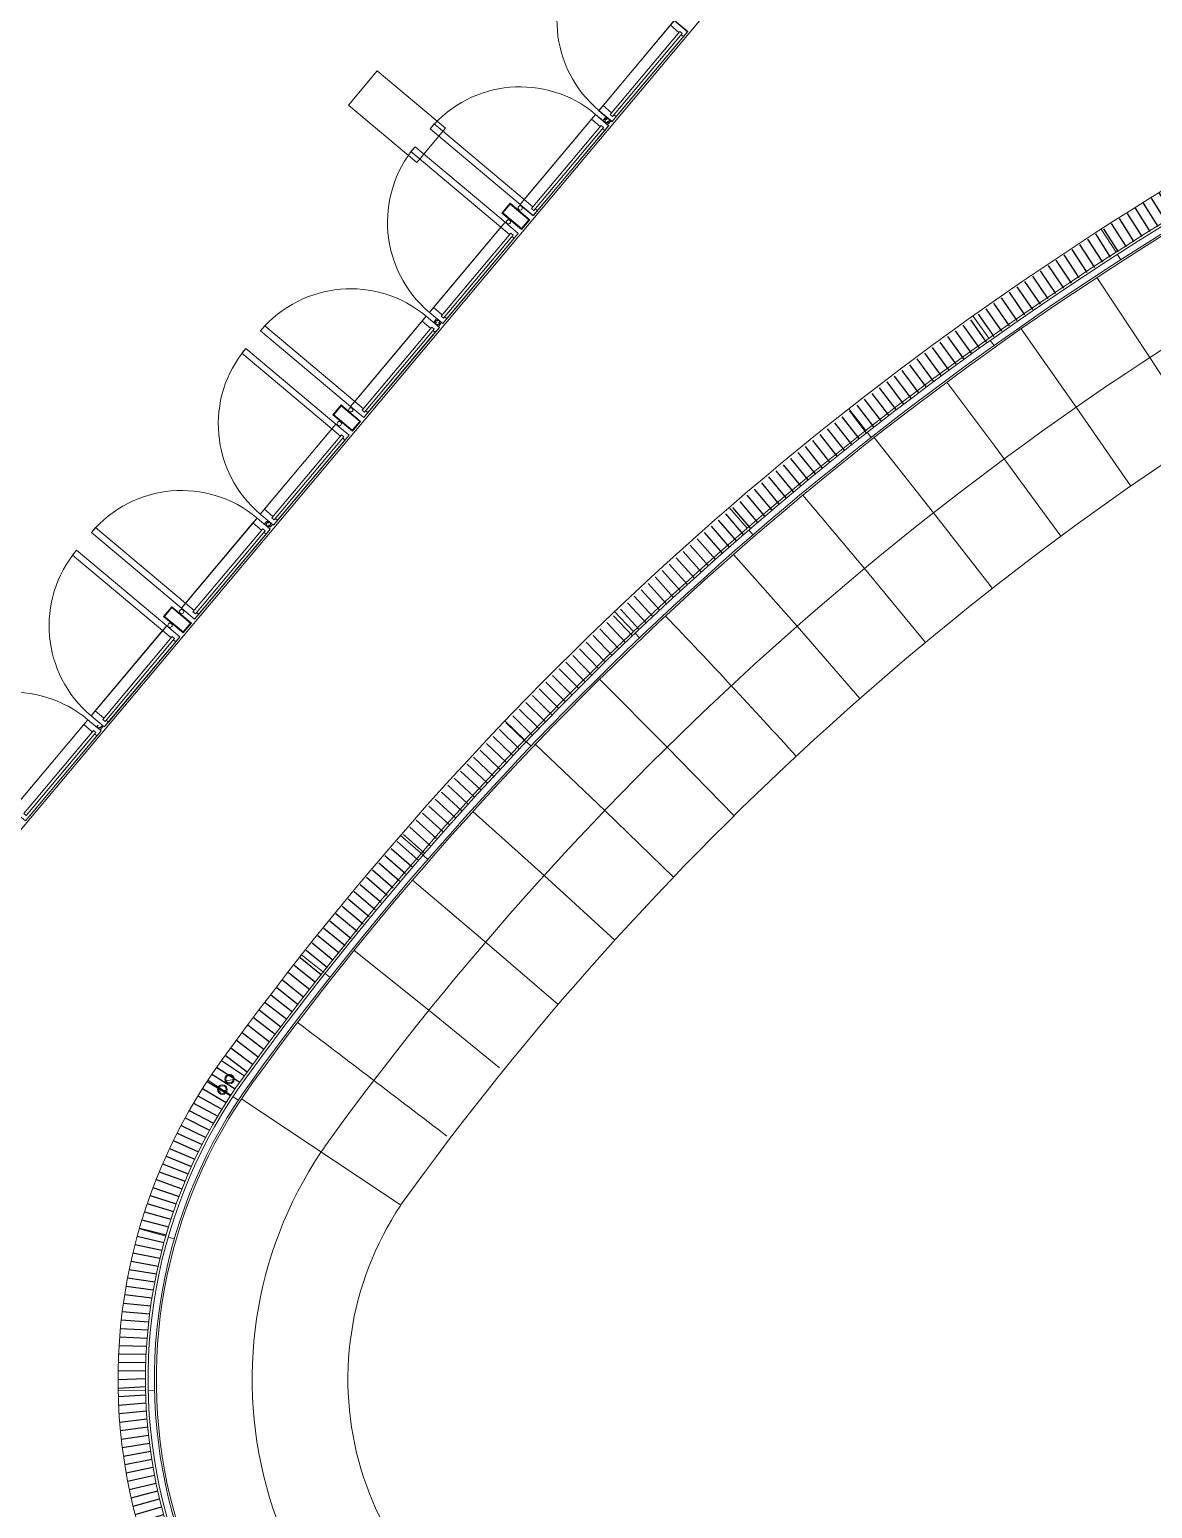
# Model space of a CAD drawing. Header units: millimetres. Extents: x 834140250 to 834644390, y 817877047 to 817987022.
# Drawn here: x 834239833 to 834248626, y 817914110 to 817925686 of the extents above; entities that cross this region are included whole.
import ezdxf

# ---------------------------------------------------------------- set-up
doc = ezdxf.new("R2010")
doc.units = ezdxf.units.MM
doc.header["$LTSCALE"] = 1000
doc.header["$MEASUREMENT"] = 0
for name, color, linetype in [('VPA040_Text', 3, 'Continuous'), ('VPA060_Hatch_Drainage', 8, 'Continuous'), ('VPA520_Drainage bldg', 8, 'Continuous')]:
    doc.layers.add(name, color=color, linetype=linetype)
doc.layers.add('VPAX', color=7, linetype='Continuous', lineweight=13)

# ---------------------------------------------------------------- blocks, each defined once
blk = doc.blocks.new('*U91')
at = {"layer": 'VPA520_Drainage bldg'}
blk.add_line((-89.34540474414825, 59.91562592983246), (89.34540402889252, -59.91562628746033), dxfattribs=at)
blk = doc.blocks.new('*U92')
at = {"layer": 'VPA060_Hatch_Drainage', "color": 0, "linetype": 'ByBlock', "lineweight": -2}
blk.add_blockref('*U91', (834241426.3301533, 817917556.9925019), dxfattribs=at)
for p, rotation in [((834241315.2418096, 817917396.494604), 2.699999999998734), ((834241351.4293351, 817917450.5733842), 1.799999999998909), ((834241388.4618287, 817917504.077084), 0.8999999999996349), ((834241245.4371675, 817917286.6653131), 4.49999999999863), ((834241279.9081811, 817917341.8540864), 3.599999999998584), ((834241179.1167912, 817917174.6975995), 6.299999999998831), ((834241211.8372742, 817917230.9419012), 5.399999999998726), ((834241116.346131, 817917060.701962), 8.09999999999884), ((834241147.283792, 817917117.9462856), 7.199999999998813), ((834241057.1871337, 817916944.7909002), 9.899999999997872), ((834241086.3114412, 817917002.9787527), 8.999999999998357), ((834241001.6981822, 817916827.0788046), 11.69999999999684), ((834241028.9803941, 817916886.1527616), 10.79999999999734), ((834240949.9340374, 817916707.6818428), 13.4999999999956), ((834240975.3472294, 817916767.5836052), 12.59999999999611), ((834240901.9457843, 817916586.717845), 15.29999999999482), ((834240925.4648767, 817916647.3882972), 14.39999999999533), ((834240857.7807816, 817916464.3061882), 17.09999999999487), ((834240879.3825637, 817916525.6854558), 16.19999999999487), ((834240817.4826148, 817916340.567678), 18.89999999999415), ((834240837.1457682, 817916402.5951868), 17.99999999999466), ((834240781.091053, 817916215.6244291), 20.69999999999342), ((834240798.7961727, 817916278.2389657), 19.79999999999392), ((834240764.3716239, 817916152.7395171), 21.59999999999291), ((834240733.9060944, 817916026.2206936), 23.39999999999215), ((834240748.6420107, 817916089.5997456), 22.49999999999265), ((834240707.4296501, 817915898.8073541), 25.19999999999091), ((834240720.1675109, 817915962.6179987), 24.29999999999167), ((834240684.9684199, 817915770.6252402), 26.9999999999891), ((834240695.6956546, 817915834.804504), 26.09999999998986), ((834240666.5445707, 817915641.8008521), 28.79999999998862), ((834240675.2505927, 817915706.2853979), 27.89999999998885), ((834240652.1762842, 817915512.461324), 30.59999999998815), ((834240658.8525019, 817915577.1875134), 29.69999999998866), ((834240646.517565, 817915447.6382543), 31.49999999998765), ((834240638.2579552, 817915317.7654703), 33.29999999998662), ((834240641.8777404, 817915382.7342983), 32.39999999998714), ((834240634.0818238, 817915187.69733), 35.09999999998588), ((834240635.6591026, 817915252.7478001), 34.1999999999864), ((834240633.526508, 817915122.6301101), 35.99999999998511), ((834240633.9932921, 817915057.5621951), 36.89999999998436), ((834240635.482061, 817914992.5096391), 37.79999999998387), ((834240637.9924474, 817914927.4884931), 38.69999999998309), ((834240641.523832, 817914862.5148), 39.59999999998233), ((834240646.0753431, 817914797.6045911), 40.49999999998182), ((834240651.6458582, 817914732.7738822), 41.39999999998103), ((834240658.2340024, 817914668.038669), 42.29999999998054), ((834240665.8381504, 817914603.4149241), 43.19999999998004), ((834240674.456426, 817914538.9185925), 44.09999999997954), ((834240684.0867027, 817914474.5655875), 44.99999999997929), ((834240694.7266045, 817914410.3717875), 45.89999999997879), ((834240706.373506, 817914346.3530313), 46.7999999999783), ((834240719.0245336, 817914282.5251144), 47.69999999997779), ((834240732.6765658, 817914218.9037856), 48.59999999997755), ((834240747.3262341, 817914155.5047423), 49.49999999997705), ((834240762.9699241, 817914092.3436275), 50.39999999997682), ((834240779.6037759, 817914029.436025), 51.29999999997631), ((834240797.2236851, 817913966.7974565), 52.19999999997579), ((834240815.8253046, 817913904.443377), 53.0999999999753), ((834240835.4040446, 817913842.3891716), 53.99999999997531), ((834240855.9550742, 817913780.6501511), 54.89999999997534), ((834240877.473323, 817913719.2415488), 55.7999999999751), ((834240899.9534814, 817913658.1785163), 56.69999999997513), ((834240923.390003, 817913597.4761199), 57.59999999997462), ((834240947.7771051, 817913537.149337), 58.49999999997439), ((834240973.1087705, 817913477.2130526), 59.39999999997443), ((834240999.378749, 817913417.6820549), 60.29999999997445), ((834241026.5805589, 817913358.5710322), 61.19999999997447), ((834241054.7074887, 817913299.8945693), 62.09999999997424), ((834241083.7525983, 817913241.6671438), 62.99999999997373), ((834241113.7087213, 817913183.9031224), 63.89999999997323), ((834241144.5684665, 817913126.6167576), 64.79999999997271), ((834241176.3242197, 817913069.822184), 65.69999999997222), ((834241208.9681457, 817913013.5334145), 66.5999999999717), ((834241242.4921901, 817912957.7643378), 67.49999999997148), ((834241276.8880813, 817912902.528714), 68.39999999997123), ((834241312.1473325, 817912847.8401716), 69.29999999997098), ((834241348.2612443, 817912793.7122042), 70.19999999997103), ((834241385.2209059, 817912740.1581672), 71.09999999997106), ((834241423.0171982, 817912687.1912742), 71.99999999997081), ((834241461.6407954, 817912634.8245939), 72.89999999997032), ((834241501.0821677, 817912583.071047), 73.79999999996981), ((834241541.3315837, 817912531.943403), 74.69999999996932), ((834241582.3791124, 817912481.4542768), 75.5999999999688), ((834241624.2146258, 817912431.616126), 76.4999999999683), ((834241666.8278017, 817912382.4412471), 77.39999999996832), ((834241710.2081261, 817912333.9417735), 78.29999999996835), ((834241754.3448952, 817912286.1296718), 79.19999999996838), ((834241799.2272192, 817912239.0167388), 80.0999999999684), ((834241844.844024, 817912192.6145988), 80.99999999996817), ((834241891.1840543, 817912146.934701), 81.89999999996766), ((834241938.2358763, 817912101.988316), 82.79999999996768), ((834241985.9878808, 817912057.7865341), 83.69999999996772), ((834242034.4282857, 817912014.340261), 84.59999999996721), ((834242083.545139, 817911971.6602167), 85.4999999999667), ((834242133.3263218, 817911929.7569315), 86.3999999999662), ((834242183.7595516, 817911888.6407448), 87.29999999996623), ((834242234.8323845, 817911848.3218013), 88.19999999996598), ((834242286.532219, 817911808.8100489), 89.09999999996602), ((834242338.8462992, 817911770.1152368), 89.99999999996604), ((834242391.7617171, 817911732.2469121), 90.89999999996553), ((834242445.2654169, 817911695.2144185), 91.79999999996502), ((834242499.344197, 817911659.026893), 92.69999999996479), ((834242553.9847146, 817911623.6932645), 93.59999999996481), ((834242609.1734879, 817911589.2222509), 94.49999999996484), ((834242664.8968998, 817911555.6223576), 95.39999999996486), ((834242721.1412015, 817911522.9018747), 96.29999999996461), ((834242777.8925154, 817911491.0688754), 97.1999999999644), ((834242835.136839, 817911460.1312144), 98.0999999999639), ((834242892.8600483, 817911430.0965246), 98.9999999999634), ((834242951.0479008, 817911400.9722171), 99.89999999996289), ((834243009.6860394, 817911372.7654775), 100.7999999999621), ((834243068.7599964, 817911345.4832656), 101.6999999999616)]:
    blk.add_blockref('*U91', p, dxfattribs=dict(at, rotation=rotation))
blk = doc.blocks.new('*U85')
at = {"layer": 'VPA520_Drainage bldg'}
blk.add_line((53.53853273391724, -93.2195018529892), (-53.53853332996368, 93.21950149536133), dxfattribs=at)
blk = doc.blocks.new('*U86')
at = {"layer": 'VPA060_Hatch_Drainage', "color": 0, "linetype": 'ByBlock', "lineweight": -2}
for p, rotation in [((834249307.8613896, 817924658.2218528), 0.1599999999971458), ((834249117.2400512, 817924545.0631278), 0.639999999996696), ((834249180.6750816, 817924582.9600924), 0.4799999999964213), ((834249244.215693, 817924620.6797655), 0.3199999999972718), ((834248927.5733871, 817924430.3114467), 1.119999999995625), ((834248990.6887105, 817924468.7385073), 0.9599999999963682), ((834249053.9110961, 817924506.9891671), 0.799999999996699), ((834248738.874709, 817924313.9748634), 1.599999999995253), ((834248801.6658955, 817924352.929323), 1.439999999995542), ((834248864.5656184, 817924391.708285), 1.279999999995954), ((834248551.1572604, 817924196.0615426), 2.079999999995731), ((834248613.6199031, 817924235.5406673), 1.91999999999585), ((834248676.1925486, 817924274.8452097), 1.759999999995686), ((834248364.4342158, 817924076.57976), 2.559999999995043), ((834248426.5639309, 817924116.5807791), 2.39999999999555), ((834248488.8051076, 817924156.4081434), 2.239999999995435), ((834248240.5111072, 817923996.0580071), 2.879999999995097), ((834248302.4164467, 817924036.4053982), 2.719999999994973), ((834248055.4744899, 817923873.9808103), 3.359999999995041), ((834248117.0396475, 817923914.8453965), 3.199999999995189), ((834248178.7186801, 817923955.5379012), 3.039999999995478), ((834247871.4670653, 817923750.3577564), 3.839999999991787), ((834247932.6877201, 817923791.7366695), 3.679999999993095), ((834247994.0236877, 817923832.9444613), 3.519999999994476), ((834247688.501748, 817923625.1975217), 4.319999999991976), ((834247749.3736032, 817923667.0878577), 4.159999999992085), ((834247810.3622009, 817923708.8080444), 3.999999999991652), ((834247506.5913787, 817923498.5088903), 4.799999999990324), ((834247567.1101624, 817923540.9077092), 4.639999999990514), ((834247627.7471098, 817923583.1373628), 4.479999999990712), ((834247385.9101894, 817923413.2050799), 5.119999999990057), ((834247446.1912308, 817923455.9412365), 4.959999999990179), ((834247205.7864016, 817923283.9889323), 5.59999999998846), ((834247265.7073061, 817923327.2285925), 5.439999999988603), ((834247325.7487248, 817923370.3007537), 5.279999999989253), ((834247026.7514408, 817923153.2683351), 6.079999999983369), ((834247086.3080031, 817923197.0084643), 5.919999999984685), ((834247145.9864784, 817923240.58211), 5.759999999987124), ((834246908.0059122, 817923065.2899914), 6.399999999981914), ((834246967.317256, 817923109.3620633), 6.239999999983298), ((834246730.8135474, 817922932.082418), 6.879999999979159), ((834246789.7535968, 817922976.6498231), 6.719999999979266), ((834246848.8178719, 817923021.0524629), 6.559999999980636), ((834246613.3079631, 817922842.4547036), 7.199999999978308), ((834246671.9981833, 817922887.3505951), 7.039999999979012), ((834246437.9927386, 817922706.7861229), 7.679999999978407), ((834246496.3047847, 817922752.1721153), 7.519999999979167), ((834246554.7433447, 817922797.3950931), 7.359999999978137), ((834246263.8202273, 817922569.653603), 8.159999999976867), ((834246321.7500067, 817922615.5265108), 7.999999999976944), ((834246379.8076613, 817922661.2374697), 7.839999999977685), ((834246148.3461002, 817922477.4233719), 8.479999999974796), ((834246206.0187749, 817922523.6191036), 8.319999999976089), ((834245976.1052356, 817922337.872391), 8.959999999973785), ((834246033.3888824, 817922384.5496534), 8.799999999975107), ((834246090.8026532, 817922431.066768), 8.639999999974659), ((834245861.9300996, 817922244.0388796), 9.279999999974043), ((834245918.9521594, 817922291.0353446), 9.119999999973652), ((834245748.2808069, 817922149.5691607), 9.599999999973814), ((834245805.039501, 817922196.8833624), 9.439999999973951), ((834245578.8005741, 817922006.6781449), 10.07999999997454), ((834245635.1609024, 817922054.4661812), 9.919999999974618), ((834245691.6544602, 817922102.0966436), 9.759999999974228), ((834245466.4813627, 817921910.6308427), 10.39999999997423), ((834245522.5739146, 817921958.7329074), 10.23999999997436), ((834245299.0127202, 817921765.3874416), 10.87999999997031), ((834245354.7003295, 817921813.9577328), 10.7199999999722), ((834245410.5233555, 817921862.3723257), 10.55999999997412), ((834245188.0454869, 817921667.7812806), 11.19999999996769), ((834245243.4609616, 817921716.6618309), 11.03999999996897), ((834245077.6251173, 817921569.5568871), 11.51999999996742), ((834245132.7667285, 817921618.746172), 11.35999999996755), ((834244967.7550553, 817921470.7173252), 11.83999999996707), ((834245022.6210833, 817921520.21381), 11.67999999996725)]:
    blk.add_blockref('*U85', p, dxfattribs=dict(at, rotation=rotation))
blk.add_blockref('*U85', (834249371.6116753, 817924695.5860617), dxfattribs=at)
for p, xscale, yscale, zscale, rotation in [((834244913.0274615, 817921421.0678186), 0.9999999999989964, 0.9999999999989964, 0.9999999999989964, 11.99999999996639), ((834244803.9892818, 817921321.3112906), 0.999999999998953, 0.999999999998953, 0.999999999998953, 12.3199999999649), ((834244858.4387285, 817921371.2656777), 0.9999999999989571, 0.9999999999989571, 0.9999999999989571, 12.15999999996509), ((834244695.5099454, 817921220.9473375), 0.9999999999989441, 0.9999999999989441, 0.9999999999989441, 12.63999999996464), ((834244749.6795462, 817921271.205047), 0.9999999999989484, 0.9999999999989484, 0.9999999999989484, 12.47999999996481), ((834244533.846169, 817921069.2693392), 0.9999999999988617, 0.9999999999988617, 0.9999999999988617, 13.11999999996187), ((834244587.592836, 817921119.97909), 0.9999999999988659, 0.9999999999988659, 0.9999999999988659, 12.959999999962), ((834244641.4809015, 817921170.5385541), 0.9999999999989052, 0.9999999999989052, 0.9999999999989052, 12.7999999999633), ((834244426.7787063, 817920967.4005611), 0.9999999999988529, 0.9999999999988529, 0.9999999999988529, 13.4399999999616), ((834244480.2413198, 817921018.4096974), 0.9999999999988576, 0.9999999999988576, 0.9999999999988576, 13.27999999996174), ((834244320.2818532, 817920864.9353974), 0.9999999999988614, 0.9999999999988614, 0.9999999999988614, 13.75999999996187), ((834244373.4587455, 817920916.242328), 0.9999999999988658, 0.9999999999988658, 0.9999999999988658, 13.59999999996201), ((834244214.3589314, 817920761.8770442), 0.9999999999988529, 0.9999999999988529, 0.9999999999988529, 14.07999999996157), ((834244267.248444, 817920813.4801689), 0.9999999999988571, 0.9999999999988571, 0.9999999999988571, 13.91999999996172), ((834244056.5578928, 817920606.1843213), 0.9999999999988395, 0.9999999999988395, 0.9999999999988395, 14.55999999996114), ((834244109.0132451, 817920658.2287161), 0.9999999999988441, 0.9999999999988441, 0.9999999999988441, 14.39999999996126), ((834244161.613728, 817920710.1264254), 0.9999999999988483, 0.9999999999988483, 0.9999999999988483, 14.23999999996146), ((834243952.0842153, 817920501.6570989), 0.9999999999988308, 0.9999999999988308, 0.9999999999988308, 14.87999999996084), ((834244004.2480803, 817920553.9936465), 0.9999999999988352, 0.9999999999988352, 0.9999999999988352, 14.719999999961), ((834243848.1959543, 817920396.5480186), 0.9999999999987874, 0.9999999999987874, 0.9999999999987874, 15.1999999999594), ((834243900.0667048, 817920449.1750865), 0.9999999999988265, 0.9999999999988265, 0.9999999999988265, 15.03999999996071), ((834243744.8963504, 817920290.8603592), 0.9999999999987612, 0.9999999999987612, 0.9999999999987612, 15.51999999995853), ((834243796.4723684, 817920343.7763057), 0.9999999999987832, 0.9999999999987832, 0.9999999999987832, 15.35999999995925), ((834243642.1886257, 817920184.5974174), 0.9999999999987524, 0.9999999999987524, 0.9999999999987524, 15.83999999995823), ((834243693.4683025, 817920237.8005918), 0.9999999999987569, 0.9999999999987569, 0.9999999999987569, 15.67999999995836), ((834243489.2438155, 817920024.1316055), 0.9999999999987567, 0.9999999999987567, 0.9999999999987567, 16.31999999995835), ((834243540.0759841, 817920077.7625077), 0.999999999998761, 0.999999999998761, 0.999999999998761, 16.1599999999585), ((834243591.0577201, 817920131.2512506), 0.9999999999987481, 0.9999999999987481, 0.9999999999987481, 15.99999999995808), ((834243388.0297648, 817919916.444998), 0.9999999999987133, 0.9999999999987133, 0.9999999999987133, 16.63999999995691), ((834243438.5616106, 817919970.3589625), 0.9999999999987349, 0.9999999999987349, 0.9999999999987349, 16.47999999995763), ((834243287.4187249, 817919808.1947869), 0.9999999999986352, 0.9999999999986352, 0.9999999999986352, 16.95999999995428), ((834243337.6486719, 817919862.3901323), 0.9999999999986742, 0.9999999999986742, 0.9999999999986742, 16.79999999995561), ((834243187.4138343, 817919699.3843491), 0.9999999999985746, 0.9999999999985746, 0.9999999999985746, 17.27999999995227), ((834243237.3403156, 817919753.8593847), 0.9999999999986133, 0.9999999999986133, 0.9999999999986133, 17.11999999995357), ((834243088.0182124, 817919590.0170786), 0.9999999999985484, 0.9999999999985484, 0.9999999999985484, 17.59999999995138), ((834243137.6396706, 817919644.7701051), 0.9999999999985698, 0.9999999999985698, 0.9999999999985698, 17.43999999995214), ((834242989.2349596, 817919480.0963868), 0.9999999999984875, 0.9999999999984875, 0.9999999999984875, 17.91999999994935), ((834243038.5498469, 817919535.1256964), 0.9999999999985095, 0.9999999999985095, 0.9999999999985095, 17.75999999995008), ((834242891.0671573, 817919369.6257025), 0.9999999999984442, 0.9999999999984442, 0.9999999999984442, 18.2399999999479), ((834242940.0739353, 817919424.9295788), 0.9999999999984833, 0.9999999999984833, 0.9999999999984833, 18.07999999994921), ((834242793.5178674, 817919258.6084715), 0.9999999999983661, 0.9999999999983661, 0.9999999999983661, 18.55999999994527), ((834242842.2150077, 817919314.1851892), 0.999999999998405, 0.999999999998405, 0.999999999998405, 18.3999999999466), ((834242648.3602947, 817919091.0654298), 0.9999999999983357, 0.9999999999983357, 0.9999999999983357, 19.03999999994426), ((834242696.5901331, 817919147.0481567), 0.9999999999983401, 0.9999999999983401, 0.9999999999983401, 18.87999999994441), ((834242744.9761164, 817919202.8959825), 0.9999999999983444, 0.9999999999983444, 0.9999999999983444, 18.71999999994459), ((834242552.3705561, 817918978.6970196), 0.9999999999983271, 0.9999999999983271, 0.9999999999983271, 19.35999999994398), ((834242600.2869774, 817919034.9482383), 0.9999999999983313, 0.9999999999983313, 0.9999999999983313, 19.19999999994415), ((834242457.0098951, 817918865.7942568), 0.9999999999983182, 0.9999999999983182, 0.9999999999983182, 19.6799999999437), ((834242504.6114045, 817918922.3122126), 0.9999999999983227, 0.9999999999983227, 0.9999999999983227, 19.51999999994385), ((834242362.281286, 817918752.3606633), 0.9999999999983095, 0.9999999999983095, 0.9999999999983095, 19.99999999994338), ((834242409.5663989, 817918809.1435932), 0.9999999999983139, 0.9999999999983139, 0.9999999999983139, 19.83999999994354), ((834242268.1876837, 817918638.3997774), 0.9999999999983181, 0.9999999999983181, 0.9999999999983181, 20.31999999994369), ((834242315.1549251, 817918695.4459101), 0.9999999999983052, 0.9999999999983052, 0.9999999999983052, 20.15999999994323), ((834242174.7320234, 817918523.9151537), 0.9999999999983264, 0.9999999999983264, 0.9999999999983264, 20.63999999994401), ((834242221.3799281, 817918581.2227099), 0.999999999998331, 0.999999999998331, 0.999999999998331, 20.4799999999441), ((834242081.9172199, 817918408.9103634), 0.999999999998318, 0.999999999998318, 0.999999999998318, 20.95999999994367), ((834242128.244333, 817918466.4775555), 0.9999999999983222, 0.9999999999983222, 0.9999999999983222, 20.79999999994383), ((834241989.7461687, 817918293.3889939), 0.9999999999982745, 0.9999999999982745, 0.9999999999982745, 21.27999999994223), ((834242035.7510451, 817918351.2140262), 0.9999999999982961, 0.9999999999982961, 0.9999999999982961, 21.11999999994296), ((834241898.2217447, 817918177.3546484), 0.9999999999981964, 0.9999999999981964, 0.9999999999981964, 21.59999999993962), ((834241943.9029493, 817918235.4357172), 0.9999999999982354, 0.9999999999982354, 0.9999999999982354, 21.43999999994095), ((834241807.3468027, 817918060.8109465), 0.9999999999981878, 0.9999999999981878, 0.9999999999981878, 21.91999999993929), ((834241852.7029108, 817918119.1462401), 0.9999999999981921, 0.9999999999981921, 0.9999999999981921, 21.75999999993947), ((834241717.1241776, 817917943.7615234), 0.9999999999981445, 0.9999999999981445, 0.9999999999981445, 22.23999999993785), ((834241762.1537743, 817918002.3492223), 0.9999999999981833, 0.9999999999981833, 0.9999999999981833, 22.07999999993916), ((834241627.5566835, 817917826.2100303), 0.9999999999980663, 0.9999999999980663, 0.9999999999980663, 22.55999999993526), ((834241672.2583641, 817917885.0483068), 0.9999999999981053, 0.9999999999981053, 0.9999999999981053, 22.39999999993659), ((834241538.6471144, 817917708.160134), 0.9999999999980401, 0.9999999999980401, 0.9999999999980401, 22.87999999993438), ((834241583.0194845, 817917767.2471528), 0.9999999999980447, 0.9999999999980447, 0.9999999999980447, 22.71999999993453), ((834241450.3982434, 817917589.6155167), 0.9999999999979967, 0.9999999999979967, 0.9999999999979967, 23.19999999993295), ((834241494.4399191, 817917648.9494348), 0.9999999999980187, 0.9999999999980187, 0.9999999999980187, 23.03999999993368)]:
    blk.add_blockref('*U85', p, dxfattribs=dict(at, xscale=xscale, yscale=yscale, zscale=zscale, rotation=rotation))
blk = doc.blocks.new('A$C5E6F6156')
at = {"layer": 'VPAX', "ltscale": 500}
h = blk.add_hatch(dxfattribs=at)
h.set_pattern_fill('ANSI31', color=253, scale=112.5, angle=145.2817630514551, style=0)
h.set_pattern_definition([(190.2817630514551, (863677551.1120346, 147842969.4592974), (2.510002133089234, -13.83668296745602), [])])
edge = h.paths.add_edge_path()
edge.add_arc((6288.794374465942, -25562.28354561329), 30, 0, 360)
h = blk.add_hatch(dxfattribs=at)
h.set_pattern_fill('ANSI31', color=253, scale=112.5, angle=145.2817630514551, style=0)
h.set_pattern_definition([(190.2817630514551, (863677494.1579168, 147842887.2630174), (2.510002133089234, -13.83668296745602), [])])
edge = h.paths.add_edge_path()
edge.add_arc((6231.840256690979, -25644.47982573509), 30, 0, 360)
at = {"layer": 'VPAX', "color": 253, "ltscale": 500}
for p, q in [((9213.002950072289, -17941.27647006512), (9740.468960881233, -17312.65099704266)), ((9843.884961128235, -17399.42732429504), (9316.418950080872, -18028.05279743671)), ((8595.538813710213, -18677.14157176018), (9123.012683272362, -18048.52269220352)), ((9226.428683638573, -18135.29901957512), (8698.954813361168, -18763.91789901257)), ((8413.896463513374, -18893.6144952774), (7886.422593355179, -19522.23337435722)), ((7989.838593363762, -19609.00970208645), (8517.31246316433, -18980.39082241058)), ((13230.59747922421, -19089.17216861248), (13114.36025035381, -18908.30230748653)), ((7796.432328104973, -19629.47959780693), (7268.950599908829, -20258.09188222885)), ((12234.06871294975, -19763.42679381371), (12109.40790784359, -19588.25635194778)), ((7372.366599798203, -20344.86821007729), (7899.848327994347, -19716.25592517853)), ((11270.54154109955, -20484.0544860363), (11137.73611950874, -20314.97545135021)), ((6561.504058122635, -21101.20979988575), (7088.97006881237, -20472.58432674408)), ((7192.386069059372, -20559.36065411568), (6664.920057892799, -21187.98612713814)), ((10342.17209720612, -21249.44266009331), (10201.51924443245, -21086.83338916302)), ((5944.03992164135, -21837.0749014616), (6471.513791322708, -21208.45602202415)), ((6574.92979156971, -21295.23234939575), (6047.455921411514, -21923.85122871399)), ((9451.037840366364, -22057.87856853008), (9302.85230243206, -21902.10294044018)), ((5764.059390664101, -22051.56734573841), (5236.585520625114, -22680.18622481823)), ((5340.001520514488, -22766.96255254745), (5867.475390434265, -22138.3436729908)), ((5146.595255374908, -22787.43244826794), (4619.113526940346, -23416.04473268986)), ((8599.132906913757, -22907.55313324928), (8443.746286034584, -22758.95973491669)), ((4722.529526948929, -23502.82106041908), (5250.011255025864, -22874.20877552032)), ((7798.280041217804, -23805.18797004223), (7626.123660326004, -23655.48634064198)), ((7025.940012335777, -24727.18577170372), (6851.814060330391, -24589.67655551434)), ((6298.582099676132, -25688.57657694817), (6119.204572200775, -25570.06072509289)), ((6382.545812606812, -25715.84317207336), (7629.108312606812, -26550.15567207336)), ((5788.640234231949, -26793.07115256786), (5582.089154958725, -26733.40432691574)), ((5631.06813120842, -27999.35394847393), (5416.118806838989, -28003.96135056019))]:
    blk.add_line(p, q, dxfattribs=at)
for points in [[(455.3906807899475, -28611.55104804039), (14227.11541676521, -12199.04875802994)], [(9282.617758870125, -18068.33550727367), (9874.370406031609, -17363.11217713356), (9770.962262868881, -17276.34244084358), (9179.209628582, -17981.56576168537), (9282.617758870125, -18068.33550727367)], [(9826.03296816349, -17384.44772410393), (9843.884960651398, -17399.42732429504), (9876.024341106415, -17361.12510204315), (9772.608341217041, -17274.34877490997), (9740.468960642815, -17312.65099716187), (9807.647901177406, -17369.02082145214)], [(9298.56695663929, -18013.07319712639), (9316.418949127197, -18028.05279755592), (9284.27956855297, -18066.35501980782), (9180.863568663597, -17979.57869207859), (9213.002949357033, -17941.27646994591), (9280.181889891624, -17997.64629423618)], [(8665.153616786003, -18804.20060348511), (9256.906263947487, -18098.97727310658), (9153.49812078476, -18012.20753705502), (8561.745486497879, -18717.4308578968), (8665.153616786003, -18804.20060348511)], [(9208.576691269875, -18120.319419384), (9226.428683757782, -18135.29901957512), (9258.568064212799, -18096.99679732323), (9155.152064323425, -18010.22047019005), (9123.012683749199, -18048.52269244194), (9190.19162428379, -18104.89251661301)], [(9211.988924145699, -18057.91225790977), (9231.31735765934, -18034.8775049448), (9238.59584057331, -18040.98487138748), (9227.347055077553, -18054.39066493511), (9231.214473605156, -18057.63572096825), (9225.10804605484, -18064.91328835487), (9239.690200686455, -18077.14915716648), (9248.52853858471, -18066.61602580547), (9250.060628175735, -18067.90160012245), (9239.249114394188, -18080.78627347946)], [(9276.676705241203, -18059.97546005249), (9257.396208405495, -18082.953083992), (9250.117725610733, -18076.84571743011), (9261.366510987282, -18063.43992388248), (9257.49909234047, -18060.19486796856), (9263.605520009995, -18052.91730046272), (9249.02336537838, -18040.68143153191), (9240.185027480125, -18051.21456289291), (9238.652938008308, -18049.92898845673), (9249.416514992714, -18037.10144436359)], [(8595.530952453613, -18677.13498079777), (7890.299769997597, -18085.37575531006), (7858.176109552383, -18123.69116234779), (8563.4072920084, -18715.45038819313), (8595.530952453613, -18677.13498091698)], [(8413.888607621193, -18893.6078979969), (7708.657424807549, -18301.84867274761), (7740.812519669533, -18263.55964231491), (8446.043702721596, -18855.31886744499), (8413.888607740402, -18893.6078979969)], [(8681.102821111679, -18748.93829870224), (8698.954813599586, -18763.91789889336), (8666.81543290615, -18802.22012126446), (8563.399433135986, -18715.44379389286), (8595.538813829422, -18677.14157152176), (8662.717754483223, -18733.51139593124)], [(8549.451847195625, -18942.08860170841), (7957.699205756187, -19647.31193673611), (7854.291062116623, -19560.54220116138), (8446.043696522713, -18855.3188804388), (8549.451847195625, -18942.08860170841)], [(8499.460470795631, -18965.41122233868), (8517.31246316433, -18980.390822649), (8549.451843857765, -18942.0886002779), (8446.035843968391, -18855.31227302551), (8413.896463394165, -18893.61449539661), (8481.075404047966, -18949.98431968689)], [(13268.44215834141, -19148.06003034115), (13241.41024470329, -19105.99727201462)], [(13080.85831260681, -19287.71817207336), (13493.76456260681, -19913.84317207336), (13903.38956260681, -20542.09317207336)], [(7971.986600875854, -19594.03010189533), (7989.838593363762, -19609.00970220566), (7957.699212670326, -19647.31192445755), (7854.283213019371, -19560.53559696674), (7886.422593593597, -19522.23337471485), (7953.60153400898, -19578.60319900513)], [(7268.950596928596, -20258.09188532829), (6563.71941447258, -19666.33265984058), (6531.595754146576, -19704.64806699753), (7236.826936483383, -20296.40729272366), (7268.950597047806, -20258.0918854475)], [(7931.987711071968, -19677.95370280743), (7340.23506975174, -20383.17703795433), (7236.826925992966, -20296.40730237961), (7828.579560399055, -19591.18398165703), (7931.987711071968, -19677.95370280743)], [(7881.99633538723, -19701.27632403374), (7899.848327994347, -19716.25592422485), (7931.987708449364, -19677.95370197296), (7828.571708321571, -19591.17737460136), (7796.432327866554, -19629.47959709167), (7863.611268520355, -19685.84942126274)], [(7911.120072484016, -19608.2273850441), (7891.791616439819, -19631.262119174), (7899.070093512535, -19637.36949253082), (7910.318891882896, -19623.96370983124), (7914.186218380928, -19627.20887553692), (7920.292853236198, -19619.93148195744), (7934.874996304512, -19632.16736459732), (7926.036648154259, -19642.70048737526), (7927.568736195564, -19643.98606336117), (7938.380262732506, -19631.10140073299)], [(7924.384845256805, -19671.57414221764), (7943.665364265442, -19648.59653687477), (7936.386887192726, -19642.48916363716), (7925.138088822365, -19655.89494633675), (7921.270762443542, -19652.64978063107), (7915.164127469063, -19659.92717421055), (7900.58198428154, -19647.69129168987), (7909.420332431793, -19637.15816891193), (7907.888244271278, -19635.87259304523), (7897.124654889107, -19648.70012664795)], [(12274.65595173836, -19820.4590306282), (12245.66506683826, -19779.72171866894)], [(12487.48331260681, -19688.93692207336), (12918.54581260681, -20302.65567207336), (13345.13956260681, -20919.56192207336)], [(7088.970071315765, -20472.58432328701), (6383.73888862133, -19880.82509803772), (6415.893983483315, -19842.53606772423), (7121.125166416168, -20434.29529285431), (7088.970071434975, -20472.58432340622)], [(11905.67081260681, -20106.74942207336), (12281.01456260681, -20608.56192207336), (12798.7622231245, -21311.88518667221)], [(7354.514607191086, -20329.88860929012), (7372.366599678993, -20344.86820960045), (7340.227219104767, -20383.17043185234), (7236.811219334602, -20296.39410436153), (7268.950600028038, -20258.09188210964), (7336.12954056263, -20314.46170639992)], [(6632.780678629875, -21226.28835022449), (7224.533319473267, -20521.06501460075), (7121.125175476074, -20434.29527926445), (6529.372547626495, -21139.51860558987), (6632.780678629875, -21226.28835022449)], [(7174.534076094627, -20544.38105380535), (7192.386068582535, -20559.36065411568), (7224.525449156761, -20521.05843174458), (7121.109449148178, -20434.28210449219), (7088.970068693161, -20472.58432686329), (7156.149009227753, -20528.95415103436)], [(11313.78051555157, -20539.10347402096), (11282.89553380013, -20499.78276836872)], [(11335.88956260681, -20540.81192207336), (11801.79581260681, -21128.53067207336), (12261.70206260681, -21721.03067207336)], [(10778.63956260681, -20990.81192207336), (11261.23331260681, -21564.96817207336), (11737.38956260681, -22144.40567207336)], [(6015.316543579102, -21962.15345215797), (6607.069184184074, -21256.93011629581), (6503.661040186882, -21170.16038119793), (5911.908412337303, -21875.38370740414), (6015.316543579102, -21962.15345215797)], [(6557.077799201012, -21280.25274908543), (6574.929791688919, -21295.23234939575), (6607.069172263145, -21256.93012702465), (6503.653172254562, -21170.15379977226), (6471.513791799545, -21208.45602214336), (6538.692732334137, -21264.82584631443)], [(6647.068064689636, -21173.00652694702), (6664.920057058334, -21187.98612725735), (6632.780676484108, -21226.28834950924), (6529.364676594734, -21139.51202189922), (6561.504057407379, -21101.20979976654), (6628.682997822762, -21157.57962405682)], [(5944.03206038475, -21837.06831049919), (5238.800877928734, -21245.30908489227), (5206.67721760273, -21283.62449204922), (5911.908399939537, -21875.38371789455), (5944.03206050396, -21837.0683106184)], [(6560.490031957626, -21217.8455876112), (6579.818465590477, -21194.81083464622), (6587.096948504448, -21200.91820108891), (6575.848163127899, -21214.32399463654), (6579.715581655502, -21217.56905055046), (6573.609154105186, -21224.84661817551), (6588.191308736801, -21237.08248698711), (6597.029646635056, -21226.54935562611), (6598.561736106873, -21227.83492994308), (6587.750222325325, -21240.71960330009)], [(6625.17781317234, -21219.90878975391), (6605.897316336632, -21242.88641369343), (6598.61883354187, -21236.77904725075), (6609.867618918419, -21223.37325370312), (6606.000200390816, -21220.12819778919), (6612.106627941132, -21212.85063016415), (6597.524473428726, -21200.61476123333), (6588.686135530472, -21211.14789247513), (6587.154046058655, -21209.86231827736), (6597.917622923851, -21197.03477406502)], [(10387.96604931355, -21302.38521361351), (10355.25608348846, -21264.56910407543)], [(5764.051534771919, -22051.5607483387), (5058.820351958275, -21459.80152320862), (5090.975446820259, -21421.51249289513), (5796.206629872322, -22013.271717906), (5764.051534891129, -22051.56074845791)], [(10234.29581260681, -21456.37442207336), (10733.01456260681, -22016.53067207336), (11225.26456260681, -22582.43692207336)], [(6029.603929042816, -21908.87162840366), (6047.455921530724, -21923.85122871399), (6015.316540837288, -21962.15345096588), (5911.900541067123, -21875.37712359428), (5944.039921760559, -21837.07490134239), (6011.218862295151, -21893.44472563267)], [(5899.614773154259, -22100.04145228863), (5307.862131357193, -22805.26478719711), (5204.453987836838, -22718.49505150318), (5796.206622481346, -22013.27173101902), (5899.614773154259, -22100.04145228863)], [(5849.623397946358, -22123.36407279968), (5867.475390434265, -22138.34367311001), (5899.614771008492, -22100.04145085812), (5796.198771119118, -22013.26512348652), (5764.059390664101, -22051.56734585762), (5831.238331198692, -22107.93717002869)], [(9499.284294605255, -22108.59621500969), (9464.822541594505, -22072.36932480335)], [(9186.139562606812, -22432.71817207336), (9715.858312606812, -22963.90567207336), (10239.13956260681, -23500.99942207336)], [(5322.149527907372, -22751.98295235634), (5340.001520514488, -22766.96255266666), (5307.862139821053, -22805.26477503777), (5204.446140050888, -22718.48844742775), (5236.585520744324, -22680.18622529507), (5303.764461278915, -22736.55604958534)], [(5282.150636672974, -22835.90655314922), (4690.397994995117, -23541.12988805771), (4586.989851236343, -23454.36015236378), (5178.742486000061, -22749.13683187962), (5282.150636672974, -22835.90655314922)], [(5232.159262537956, -22859.22917461395), (5250.011255025864, -22874.20877480507), (5282.15063560009, -22835.90655243397), (5178.734635472298, -22749.13022518158), (5146.595255017281, -22787.43244755268), (5213.774195671082, -22843.80227172375)], [(5274.547772288322, -22829.52699267864), (5293.828291416168, -22806.54938733578), (5286.549814224243, -22800.44201409817), (5275.301015973091, -22813.84779679775), (5271.433689594269, -22810.60263109207), (5265.327054619789, -22817.88002467155), (5250.744911313057, -22805.64414215088), (5259.58325946331, -22795.11101937294), (5258.051171422005, -22793.82544338703), (5247.287581920624, -22806.65297710896)], [(8649.7238997221, -22955.93237924576), (8613.58747625351, -22921.37577497959)], [(8683.170812606812, -22942.68692207336), (9227.452062606812, -23458.71817207336), (9765.920812606812, -23980.81192207336)], [(8194.795812606812, -23466.68692207336), (8753.264562606812, -23967.31192207336), (9306.452062606812, -24473.78067207336)], [(7841.185968875885, -23842.49757945538), (7803.45573925972, -23809.68859028816)], [(7721.452062606812, -24004.28067207336), (8305.733312606812, -24499.71817207336), (8861.108312606812, -24979.56192207336)], [(7263.452062606812, -24554.99942207336), (7834.858312606812, -25013.21817207336), (8403.014562606812, -25475.37442207336)], [(7075.479808211327, -24766.30790388584), (7036.240203261375, -24735.31994795799)], [(6356.991018295288, -25727.16771435738), (6315.274097800255, -25699.60508465767)], [(5855.893929123878, -26812.49886274338), (5807.858003735542, -26798.62262845039)], [(5701.053357124329, -27997.85382723808), (5651.064839482307, -27998.92532265186)]]:
    blk.add_lwpolyline(points, dxfattribs=at)
for points in [[(9180.863568782806, -17979.57869231701, -0.4142135622522057), (9067.392875671387, -16682.60273790359, -0.3986640772868351)], [(9155.152064204216, -18010.22047030926, 0.4142135622522057), (7858.176109433174, -18123.691162467, 0.3986640772868351)], [(7854.28321313858, -19560.53559684753, -0.4142135622522057), (7740.812519788742, -18263.5596421957, -0.3986640772868351)], [(12032.39801979065, -32885.36652719975, 0.4891492366358117), (15771.4736405611, -29977.83024573326), (15771.47364079952, -21082.65894281864), (14300.41902518272, -18536.39935791492, 0.1051043985721122), (6468.856610059738, -25592.0536698103, 0.4792719776667974), (8086.600681185722, -31533.7549598217, 0.04057048547216079), (12032.39799511433, -32885.36662447453)], [(12032.39802002907, -32885.36652696133, 0.4891492366358117), (15771.47364079952, -29977.83024549484), (15771.47364103794, -21082.65894258022), (14300.41902542114, -18536.39935767651, 0.1051043985721122), (6468.856610298157, -25592.05366957188, 0.4792719776667974), (8086.600681424141, -31533.75495958328, 0.04057048547216079), (12032.39799535275, -32885.36662423611)], [(7828.57170855999, -19591.17737472057, 0.4142135622522057), (6531.595754027367, -19704.64806711674, 0.3986640772868351)], [(6529.364676713943, -21139.51202201843, -0.4142135622522057), (6415.893983602524, -19842.53606760502, -0.3986640772868351)], [(6503.653172135353, -21170.15380001068, 0.4142135622522057), (5206.677217483521, -21283.62449216843, 0.3986640772868351)], [(5204.446140170097, -22718.48844718933, -0.4142135622522057), (5090.975446939468, -21421.51249265671, -0.3986640772868351)], [(5178.734635710716, -22749.13022518158, 0.4142135622522057), (3881.758681178093, -22862.60091745853, 0.3986640772868351)]]:
    blk.add_lwpolyline(points, format="xyb", dxfattribs=at)
for points in [[(9815.2298309803, -17360.48207449913), (9269.520634770393, -18010.3510196209), (9287.906316161156, -18025.77718961239), (9833.614282727242, -17375.90970933437)], [(7219.350955367088, -17936.96104884148), (7444.326617956161, -17668.84549450874), (7980.557728409767, -18118.7968211174), (7755.582064509392, -18386.91237664223)], [(9197.765694618225, -18096.34717512131), (8652.056498408318, -18746.21612048149), (8670.44217991829, -18761.64229035378), (9216.150146365166, -18111.77481007576)], [(8486.23322069645, -18706.28485631943), (8421.954459667206, -18782.889300704), (8575.163348317146, -18911.44682276249), (8639.44210922718, -18834.84237825871)], [(8486.23322403431, -18706.28485763073), (8421.954463005066, -18782.8893020153), (8575.163351535797, -18911.44682395458), (8639.442112445831, -18834.84237968922)], [(8486.849504828453, -18713.32901668549), (8428.998619914055, -18782.273016572), (8574.547064185143, -18904.40266239643), (8632.39794909954, -18835.4586622715)], [(8486.849508285522, -18713.32901799679), (8428.998623132706, -18782.27301776409), (8574.547067403793, -18904.40266382694), (8632.397952318192, -18835.45866382122)], [(7944.839417695999, -19589.52656400204), (8490.07398724556, -18939.25935947895), (8508.4584389925, -18954.68699479103), (7963.225098729134, -19604.95273375511)], [(7327.37528192997, -20325.39166498184), (7872.60985147953, -19675.12446069717), (7890.99430334568, -19690.55209624767), (7345.760963082314, -20340.81783509254)], [(7161.314684510231, -20285.26128184795), (7097.035923361778, -20361.86572623253), (7250.244811892509, -20490.42324817181), (7314.523572921753, -20413.81880378723)], [(7161.314686775208, -20285.26128196716), (7097.035925388336, -20361.86572647095), (7250.244813799858, -20490.42324852943), (7314.523574829102, -20413.81880414486)], [(7161.930968403816, -20292.3054420948), (7104.080083608627, -20361.24944210052), (7249.628527760506, -20483.37908792496), (7307.479412674904, -20414.43508780003)], [(7161.930970430374, -20292.30544233322), (7104.080085635185, -20361.24944233894), (7249.628529667854, -20483.37908816338), (7307.479414701462, -20414.43508815765)], [(7165.392755627632, -20518.43492245674), (6619.683559894562, -21168.30386805534), (6638.069241404533, -21183.73003792763), (7183.777207493782, -20533.86255741119)], [(6547.928619980812, -21254.30002355576), (6002.219424009323, -21904.16896927357), (6020.605105519295, -21919.59513914585), (6566.313071608543, -21269.72765851021)], [(5772.117386937141, -21940.84215116501), (5836.396147966385, -21864.23770678043), (5989.605036616325, -21992.79522871971), (5925.326275467873, -22069.39967310429)], [(5836.396150231361, -21864.23770821095), (5772.117388963699, -21940.84215259552), (5925.326277494431, -22069.39967465401), (5989.605038523674, -21992.79523050785)], [(5779.16154718399, -21940.2258669138), (5837.012432217598, -21871.28186702728), (5982.560876369476, -21993.41151297092), (5924.70999121666, -22062.35551285744)], [(5837.012434363365, -21871.281868577), (5779.161549329758, -21940.22586834431), (5924.709993481636, -22062.35551440716), (5982.560878396034, -21993.41151452065)], [(5295.00234401226, -22747.47941327095), (5840.236913204193, -22097.21220850945), (5858.621364951134, -22112.63984394073), (5313.388025045395, -22762.90558314323)], [(4677.538208842278, -23483.3445148468), (5222.772777915001, -22833.07731020451), (5241.157229661942, -22848.50494551659), (4695.923889756203, -23498.77068483829)]]:
    blk.add_lwpolyline(points, close=True, dxfattribs=at)
for points in [[(14207.18908989429, -18243.89062130451, 0.1057508932513776), (6226.100696444511, -25415.78805673122, 0.4792719776793941), (7966.711405754089, -31808.75779914856, 0.04057048547344649), (11958.49045777321, -33176.12015533447, 0.4891492366213346), (16071.47364020348, -29977.83024573326), (16071.47364079952, -21002.2282115221), (14410.17617535591, -18126.67583155632), (14224.01146066189, -18234.22906947136), (15853.79128873348, -21055.22733199596), (15856.47364044189, -29977.83024573326, -0.488795922140196), (12011.45754384995, -32967.74672186375, -0.04057026688731129), (8052.632053017616, -31611.67243123055, -0.4798824279725447), (6404.791505336761, -25535.61930894852, -0.1056711409387825), (14314.26615607738, -18430.32962465286)], [(14263.29339921474, -18482.77796685696, 0.1051561957352434), (6416.259495377541, -25553.86278700829, 0.4792719777032884), (8060.624671459198, -31593.33890855312, 0.04057048547393158), (12016.38471472263, -32948.36314666271, 0.4891492366246736), (15836.4736405611, -29977.83024573326), (15836.4736366272, -21082.65894258022), (15786.4736366272, -21082.65894258022), (15786.47364044189, -29977.83024573326, -0.4891492366063562), (12028.70264172554, -32899.90420866013, -0.04057048547277459), (8080.606217384338, -31547.50510191917, -0.4792719776902147), (6456.718814373016, -25583.24038922787, -0.1051562830957153), (14288.30465781689, -18526.07273495197)]]:
    blk.add_lwpolyline(points, format="xyb", close=True, dxfattribs=at)
for centre, radius in [((8564.48215854168, -18742.46043419838), 16.49999982309191), ((8472.830054163933, -18851.68715906143), 16.49999982309191), ((7237.893944859505, -20323.41074490547), 16.49999982309191), ((7147.903659582138, -20430.65699064732), 16.49999982309191), ((5822.992981433868, -22009.64000964165), 16.49999982309191), ((5912.983266592026, -21902.39376401901), 16.49999982309191), ((6288.794374465942, -25562.28354561329), 37.5), ((6288.794374465942, -25562.28354561329), 30), ((6231.840256690979, -25644.47982573509), 37.5), ((6231.840256690979, -25644.47982573509), 30)]:
    blk.add_circle(centre, radius, dxfattribs=at)
for centre, radius, start, end in [((26981.73331260681, -40486.49942207336), 24600, 120.0164774374933, 144.0164626530926), ((26981.73331236839, -40486.49942183495), 23850.00246283336, 120.0164774374933, 144.2414628900941), ((-36506.95418739319, -66006.28067207336), 63855.14395377521, 42.29543652962931, 43.64138222412861), ((-128618.1573123932, -204158.3119220734), 224497.416151208, 52.51833527262333, 52.8933605108644), ((9665.170812606812, -27912.87442207336), 3200, 144.0164626530926, 146.2059570272876), ((9665.170195102692, -27912.87449610233), 3199.968125376571, 146.2059513511118, 247.3534116738646), ((9665.170195102692, -27912.87449610233), 2449.968125376571, 146.2059513511118, 247.3534116738646)]:
    blk.add_arc(centre, radius, start, end, dxfattribs=at)
for name in ['*U86', '*U92']:
    blk.add_blockref(name, (-834235110.884052, -817943032.6961845), dxfattribs=at)

msp = doc.modelspace()

# ---------------------------------------------------------------- block references
at = {"layer": 'VPA040_Text', "color": 3, "ltscale": 500}
msp.add_blockref('A$C5E6F6156', (834235110.884052, 817943032.6961845), dxfattribs=at)

doc.saveas('drawing.dxf')
